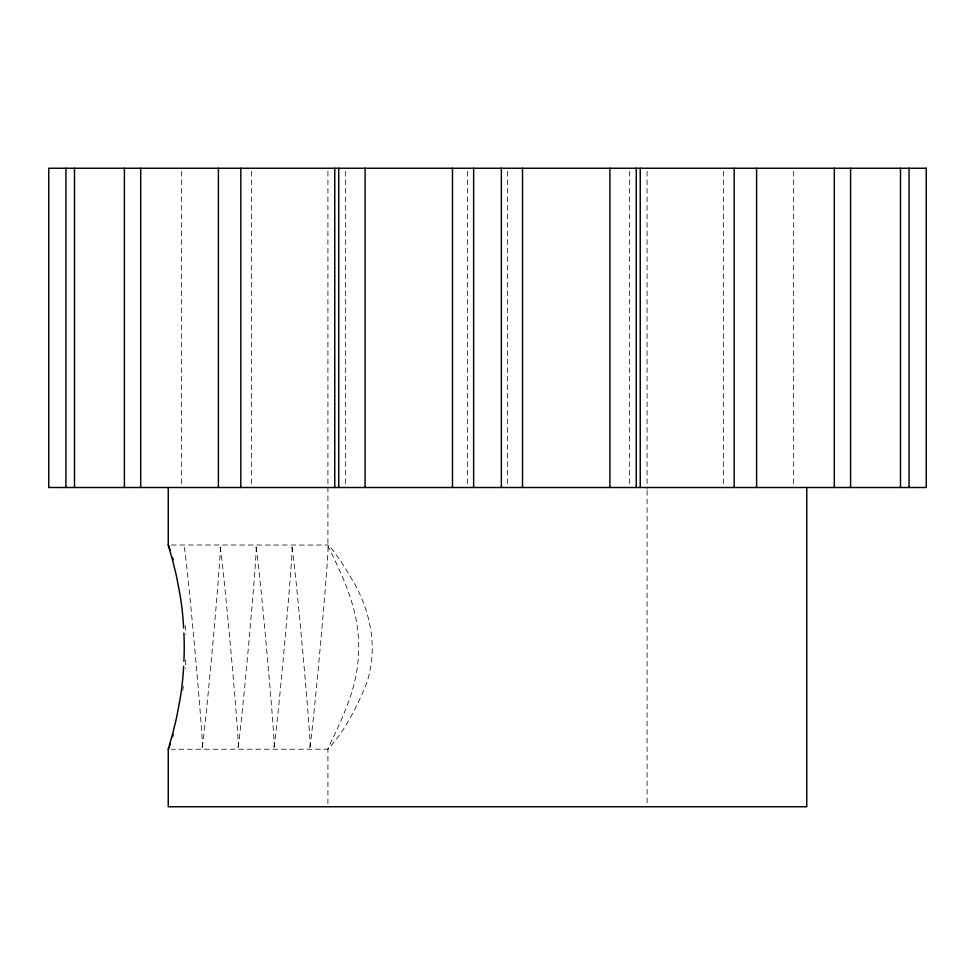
<?xml version="1.0" encoding="UTF-8"?>
<svg xmlns="http://www.w3.org/2000/svg" width="975" height="975" viewBox="0 0 975 975"><rect width="100%" height="100%" fill="white"/><g stroke="black" fill="none" stroke-linecap="round" stroke-linejoin="round"><path stroke-width="0.73" stroke-dasharray="4.88 3.66" d="M327.917 803.766L327.917 748.642C341.347 720.44 355.656 691.628 358.13 659.929A85.154 49.42 -90 0 0 358.13 634.323C355.509 603.257 342.152 574.665 328.453 547.158C326.674 542.271 331.793 548.706 332.707 550.01C339.312 558.809 345.43 567.974 350.854 577.553C372.352 611.788 380.238 656.187 362.273 693.664C353.45 713.408 342.7 733.346 328.002 749.214L171.356 749.239M182.788 690.605L183.349 686.181M202.105 747.289L202.312 747.24A100.327 1.389 84.8 0 0 194.5 645.633A100.327 1.389 84.8 0 0 184.251 547.402M237.998 747.289L238.217 747.24A100.327 1.389 84.8 0 0 230.405 645.633A100.327 1.389 84.8 0 0 220.155 547.402M273.902 747.289L274.121 747.24A100.327 1.389 84.8 0 0 266.309 645.633A100.327 1.389 84.8 0 0 256.059 547.402M309.806 747.289L310.013 747.24A100.327 1.389 84.8 0 0 302.213 645.633A100.327 1.389 84.8 0 0 291.964 547.402M171.356 545.013L328.002 545.037M793.418 171.295L793.418 487.5M723.352 171.295L723.352 487.5M647.083 171.295L647.083 489.023M647.083 490.535L647.083 803.705M629.399 171.295L629.399 487.5M507.548 171.295L507.548 485.977M467.452 171.295L467.452 485.977M345.601 171.295L345.601 487.5M327.917 171.295L327.917 545.61M251.647 171.295L251.647 487.5M181.582 171.295L181.582 487.5M185.226 625.475A95.538 32.358 -90 0 1 185.774 634.323M185.774 659.929A95.538 32.358 -90 0 1 185.226 668.777M327.844 547.231A100.327 1.389 -84.8 0 1 320.214 647.266A100.327 1.389 -84.8 0 1 309.831 747.057M291.939 547.231A100.327 1.389 -84.8 0 1 284.31 647.266A100.327 1.389 -84.8 0 1 273.926 747.057M256.035 547.231A100.327 1.389 -84.8 0 1 248.406 647.266A100.327 1.389 -84.8 0 1 238.022 747.057M220.131 547.231A100.327 1.389 -84.8 0 1 212.513 647.266A100.327 1.389 -84.8 0 1 202.118 747.057"/><path stroke-width="1.46" d="M183.873 661.208L183.946 659.929A97.159 32.918 90 0 0 183.946 634.323L183.873 633.043M172.563 736.6L173.148 734.431M168.992 747.423L168.309 749.239L170.991 739.513A103.106 16.124 90 0 0 173.599 729.739L174.598 725.802A103.106 22.486 -90 0 0 177.608 712.213L178.547 707.143A100.535 28.043 90 0 0 183.653 666.266M183.653 627.985A100.535 28.043 90 0 0 178.547 587.121L177.608 582.038A103.106 22.486 90 0 0 174.598 568.449L173.599 564.513A103.106 16.124 90 0 0 170.991 554.738L168.309 545.013L170.162 550.01M172.563 557.651L173.148 559.821M909.066 168.248L909.066 487.5M900.498 168.248L900.498 487.5M850.602 168.248L850.602 487.5M834.307 168.248L834.307 487.5M806.752 487.5L806.752 806.752L168.248 806.752L168.248 749.166M756.6 168.248L756.6 487.5M734.175 168.248L734.175 487.5M640.234 168.248L640.234 487.5M636.261 168.248L636.261 487.5M609.899 168.248L609.899 487.5M522.527 168.248L522.527 487.5M501.357 168.248L501.357 487.5M473.643 168.248L473.643 487.5M452.473 168.248L452.473 487.5M365.101 168.248L365.101 487.5M338.739 168.248L338.739 487.5M334.766 168.248L334.766 487.5M240.825 168.248L240.825 487.5M218.4 168.248L218.4 487.5M168.248 487.5L168.248 545.074M140.692 168.248L140.692 487.5M124.398 168.248L124.398 487.5M74.502 168.248L74.502 487.5M65.934 168.248L65.934 487.5M170.162 744.242A103.545 9.75 -90 0 1 169.577 746.021M926.25 168.248L48.75 168.248L48.75 487.5L926.25 487.5L926.25 168.248"/></g></svg>
